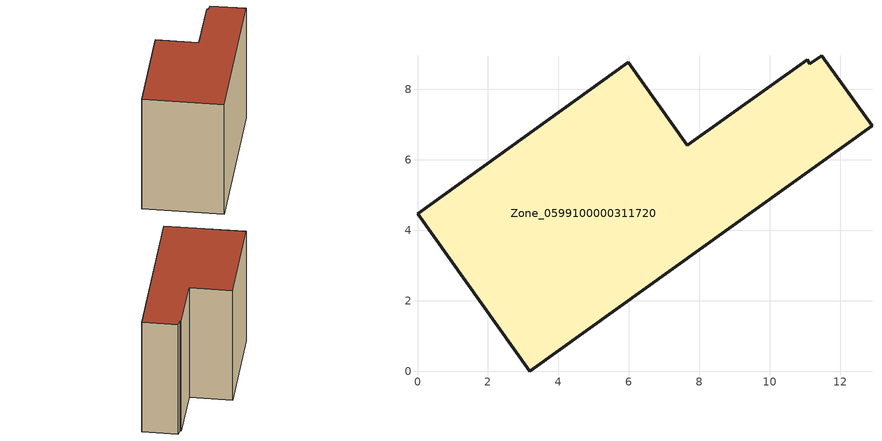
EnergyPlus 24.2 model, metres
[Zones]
Zone_0599100000311720
 floor ground (C_G): 11.48,8.95 12.9,6.97 3.19,0 0,4.47 5.98,8.76 7.66,6.41 11.06,8.84 11.13,8.73 z0
 wall outside (C_F): 3.19,0 12.9,6.97 11.48,8.95 11.13,8.73 11.06,8.84 7.66,6.41 5.98,8.76 0,4.47 3.19,0 z0:8.53
 roof outside (C_R): 12.9,6.97 11.48,8.95 11.13,8.73 11.06,8.84 7.66,6.41 5.98,8.76 0,4.47 3.19,0 z8.53
[BUILDING]
Pand.0599100000311720: North Axis=0; Terrain=City; Loads Convergence Tolerance Value=0.04; Temperature Convergence Tolerance Value=0.4; Solar Distribution=FullExterior; Maximum Number of Warmup Days=25; Minimum Number of Warmup Days=1
[Site:Location]
Rotterdam.The.Hague.AP_ZH_NLD Design_Conditions: Latitude=51.96; Longitude=4.45; Time Zone=1; Elevation=-4.5
[SITE:GROUNDTEMPERATURE:BUILDINGSURFACE]
18, 18, 18, 18, 18, 18, 18, 18, 18, 18, 18, 18
[MATERIAL] Thermal Absorptance=0.9; Solar Absorptance=0.7; Visible Absorptance=0.7
Name | Roughness | Thickness | Conductivity | Density | Specific Heat
G.TI.1975-1991 | MediumSmooth | 0.15 | 0.288461 | 540 | 1210
F.TI.1975-1991 | Rough | 0.3 | 0.230769 | 1920 | 840
R.TI.1975-1991 | MediumRough | 0.2 | 0.153846 | 1500 | 1000
[CONSTRUCTION]
C_G: G.TI.1975-1991
C_F: F.TI.1975-1991
C_R: R.TI.1975-1991
[ZONE]
Zone_0599100000311720: Type=1; Multiplier=1; Ceiling Height=Autocalculate; Volume=Autocalculate; Floor Area=autocalculate; Part of Total Floor Area=Yes
[ZONEINFILTRATION:DESIGNFLOWRATE]
Infil_Zone_0599100000311720: Zone or ZoneList or Space or SpaceList=Zone_0599100000311720; Schedule=AlwaysOn; Design Flow Rate Calculation Method=Flow/Area; Flow Rate per Floor Area=0.003; Constant Term Coefficient=1; Temperature Term Coefficient=0; Velocity Term Coefficient=0; Velocity Squared Term Coefficient=0
[HVACTEMPLATE:ZONE:IDEALLOADSAIRSYSTEM]
Zone_0599100000311720: Maximum Heating Supply Air Temperature=50; Minimum Cooling Supply Air Temperature=13; Maximum Heating Supply Air Humidity Ratio=0.0156; Minimum Cooling Supply Air Humidity Ratio=0.0077; Heating Limit=NoLimit; Cooling Limit=NoLimit; Dehumidification Control Type=ConstantSensibleHeatRatio; Cooling Sensible Heat Ratio=0.7; Dehumidification Setpoint=60; Humidification Control Type=None; Humidification Setpoint=30; Outdoor Air Method=None; Outdoor Air Flow Rate per Person=0.00944; Outdoor Air Flow Rate per Zone Floor Area=0; Outdoor Air Flow Rate per Zone=0; Demand Controlled Ventilation Type=None; Outdoor Air Economizer Type=NoEconomizer; Heat Recovery Type=None; Sensible Heat Recovery Effectiveness=0.7; Latent Heat Recovery Effectiveness=0.65
[ZONECONTROL:THERMOSTAT]
ThermostatControl_Zone_0599100000311720: Zone or ZoneList=Zone_0599100000311720; Control Type Schedule=DualSetpointControlType; Control 1=Thermostat_Zone_0599100000311720; Temperature Difference Between Cutout And Setpoint=0
[THERMOSTATSETPOINT:DUALSETPOINT]
Thermostat_Zone_0599100000311720: Heating Setpoint Temperature Schedule=HeatingSetpoint_Zone_0599100000311720; Cooling Setpoint Temperature Schedule=CoolingSetpoint_Zone_0599100000311720
[SCHEDULE:COMPACT]
HeatingSetpoint_Zone_0599100000311720: Through: 12/31, For: AllDays, Until: 24:00, 21
CoolingSetpoint_Zone_0599100000311720: Through: 12/31, For: AllDays, Until: 24:00, 24
DualSetpointControlType: Through: 12/31, For: AllDays, Until: 24:00, 4
AlwaysOn: Through: 12/31, For: AllDays, Until: 24:00, 1
